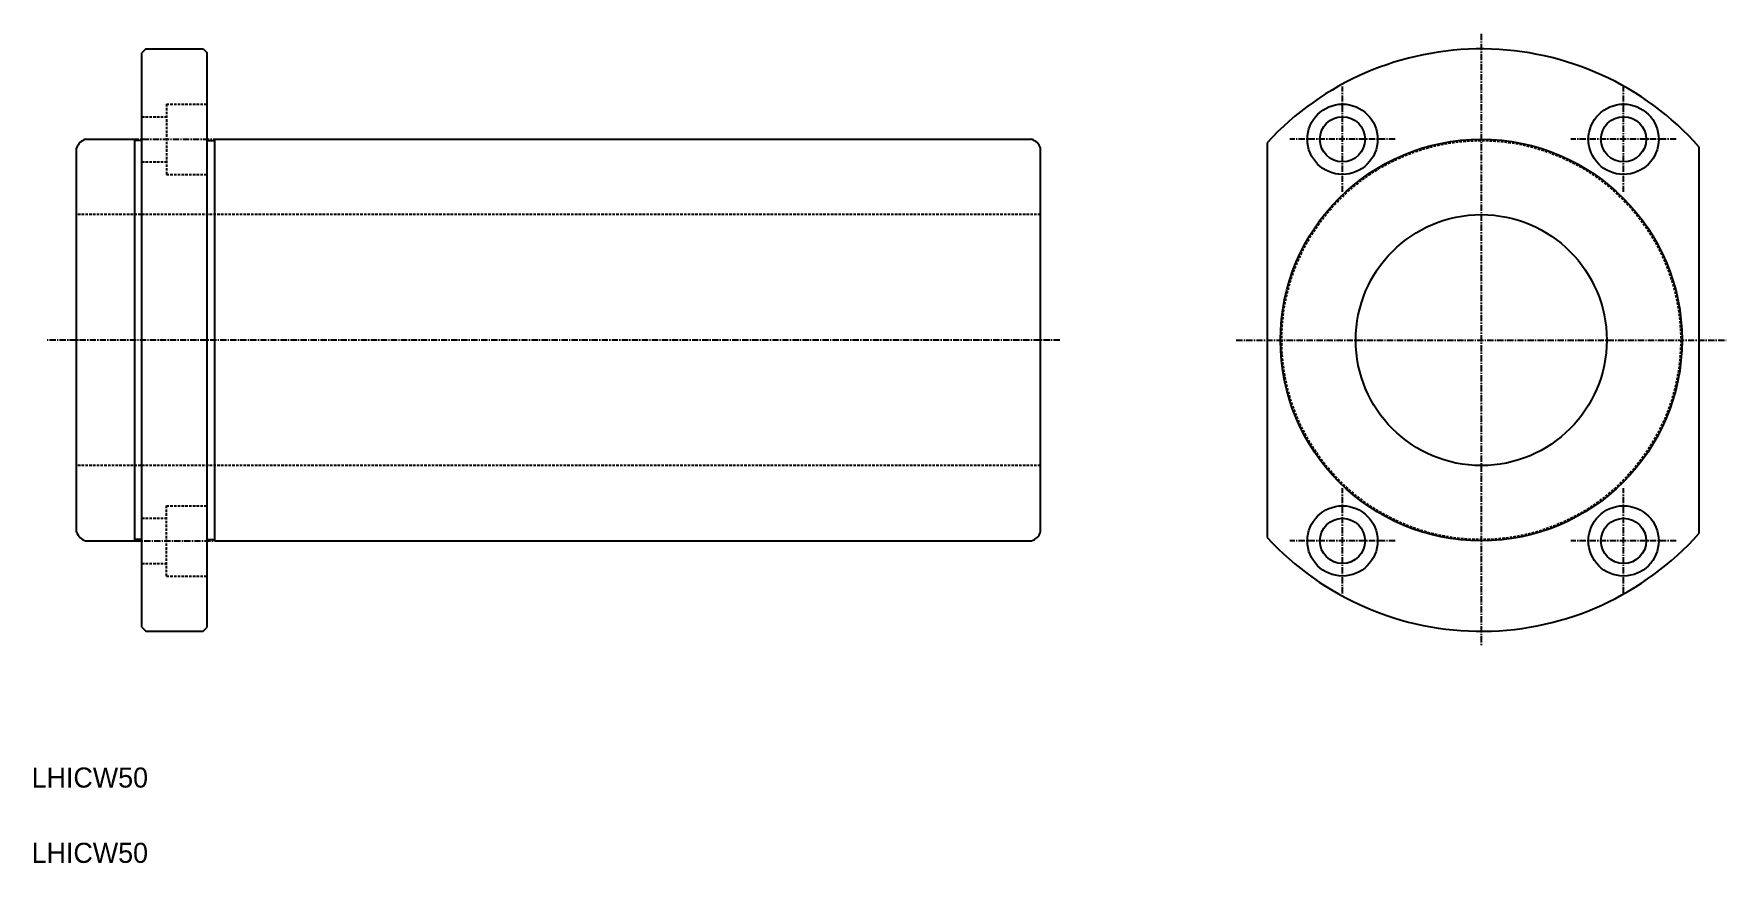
# Model space of a CAD drawing. Extents: x 55 to 392, y 52 to 217.
import ezdxf

# ---------------------------------------------------------------- set-up
doc = ezdxf.new("R2010")
doc.units = 0
doc.linetypes.add('CENTER', pattern=[2, 1.25, -0.25, 0.25, -0.25])
doc.linetypes.add('DASHED', pattern=[0.75, 0.5, -0.25])
doc.layers.get('0').update_dxf_attribs({"linetype": 'CONTINUOUS'})
doc.layers.add('CENTER', color=1, linetype='CENTER')

msp = doc.modelspace()

# ---------------------------------------------------------------- linework, layer by layer
at = {"color": 7, "linetype": 'CONTINUOUS'}
for p, q in [((77, 214.08), (76.2, 213.28)), ((76.2, 98.88), (76.2, 213.28)), ((77, 214.08), (88.4, 214.08)), ((88.4, 214.08), (89.2, 213.28)), ((89.2, 98.88), (89.2, 213.28)), ((64.95, 196.08), (74.7, 196.08)), ((74.7, 196.08), (74.7, 116.08)), ((76.2, 195.83), (74.7, 195.83)), ((89.2, 195.83), (90.7, 195.83)), ((90.7, 196.08), (253.46, 196.08)), ((90.7, 116.08), (90.7, 196.08)), ((63.2, 117.83), (63.2, 194.34)), ((255.2, 117.83), (255.2, 194.34)), ((300.38, 195.4), (300.38, 116.76)), ((386.38, 194.6), (386.38, 117.57)), ((64.95, 116.08), (74.7, 116.08)), ((76.2, 116.33), (74.7, 116.33)), ((89.2, 116.33), (90.7, 116.33)), ((90.7, 116.08), (253.46, 116.08)), ((76.2, 98.88), (77, 98.08)), ((77, 98.08), (88.4, 98.08)), ((88.4, 98.08), (89.2, 98.88))]:
    msp.add_line(p, q, dxfattribs=at)
at = {"color": 3, "linetype": 'DASHED'}
for p, q in [((81.1, 203.08), (81.1, 189.08)), ((81.1, 203.08), (89.2, 203.08)), ((76.2, 200.58), (81.1, 200.58)), ((76.2, 191.58), (81.1, 191.58)), ((81.1, 189.08), (89.2, 189.08)), ((255.2, 181.08), (63.2, 181.08)), ((255.2, 131.08), (63.2, 131.08)), ((81.1, 109.08), (81.1, 123.08)), ((81.1, 123.08), (89.2, 123.08)), ((76.2, 120.58), (81.1, 120.58)), ((76.2, 111.58), (81.1, 111.58)), ((81.1, 109.08), (89.2, 109.08))]:
    msp.add_line(p, q, dxfattribs=at)
at = {"color": 7, "linetype": 'CONTINUOUS'}
for centre, radius in [((315.38, 196.08), 7), ((371.38, 196.08), 7), ((315.38, 196.08), 4.5), ((371.38, 196.08), 4.5), ((343.02, 156.08), 40), ((343.02, 156.08), 25), ((315.38, 116.08), 7), ((371.38, 116.08), 7), ((315.38, 116.08), 4.5), ((371.38, 116.08), 4.5)]:
    msp.add_circle(centre, radius, dxfattribs=at)
at = {"color": 3, "linetype": 'DASHED'}
msp.add_circle((343.02, 156.08), 39.75, dxfattribs=at)
at = {"color": 7, "linetype": 'CONTINUOUS'}
for centre, radius, start, end in [((343.02, 156.08), 58, 41.6116, 137.3152), ((65.85, 193.43), 2.8, 108.8392, 161.1608), ((252.55, 193.43), 2.8, 18.8392, 71.1608), ((65.85, 118.73), 2.8, 198.8392, 251.1608), ((252.55, 118.73), 2.8, 288.8392, 341.1608), ((343.02, 156.08), 58, 222.6848, 318.3884)]:
    msp.add_arc(centre, radius, start, end, dxfattribs=at)
at = {"layer": 'CENTER', "color": 1, "linetype": 'CENTER'}
for p, q in [((343.02, 217.08), (343.02, 95.08)), ((315.38, 185.58), (315.38, 206.58)), ((371.38, 185.58), (371.38, 206.58)), ((74.37, 196.08), (91.55, 196.08)), ((325.88, 196.08), (304.88, 196.08)), ((381.88, 196.08), (360.88, 196.08)), ((259.05, 156.08), (57.27, 156.08)), ((294.22, 156.08), (391.82, 156.08)), ((315.38, 105.58), (315.38, 126.58)), ((371.38, 105.58), (371.38, 126.58)), ((74.65, 116.08), (91.55, 116.08)), ((325.88, 116.08), (304.88, 116.08)), ((381.88, 116.08), (360.88, 116.08))]:
    msp.add_line(p, q, dxfattribs=at)

# ---------------------------------------------------------------- texts
at = {"color": 7, "linetype": 'CONTINUOUS'}
for p in [(54.24, 66.94), (54.24, 51.94)]:
    msp.add_text('LHICW50', height=4, dxfattribs=at).set_placement(p)

doc.saveas('drawing.dxf')
